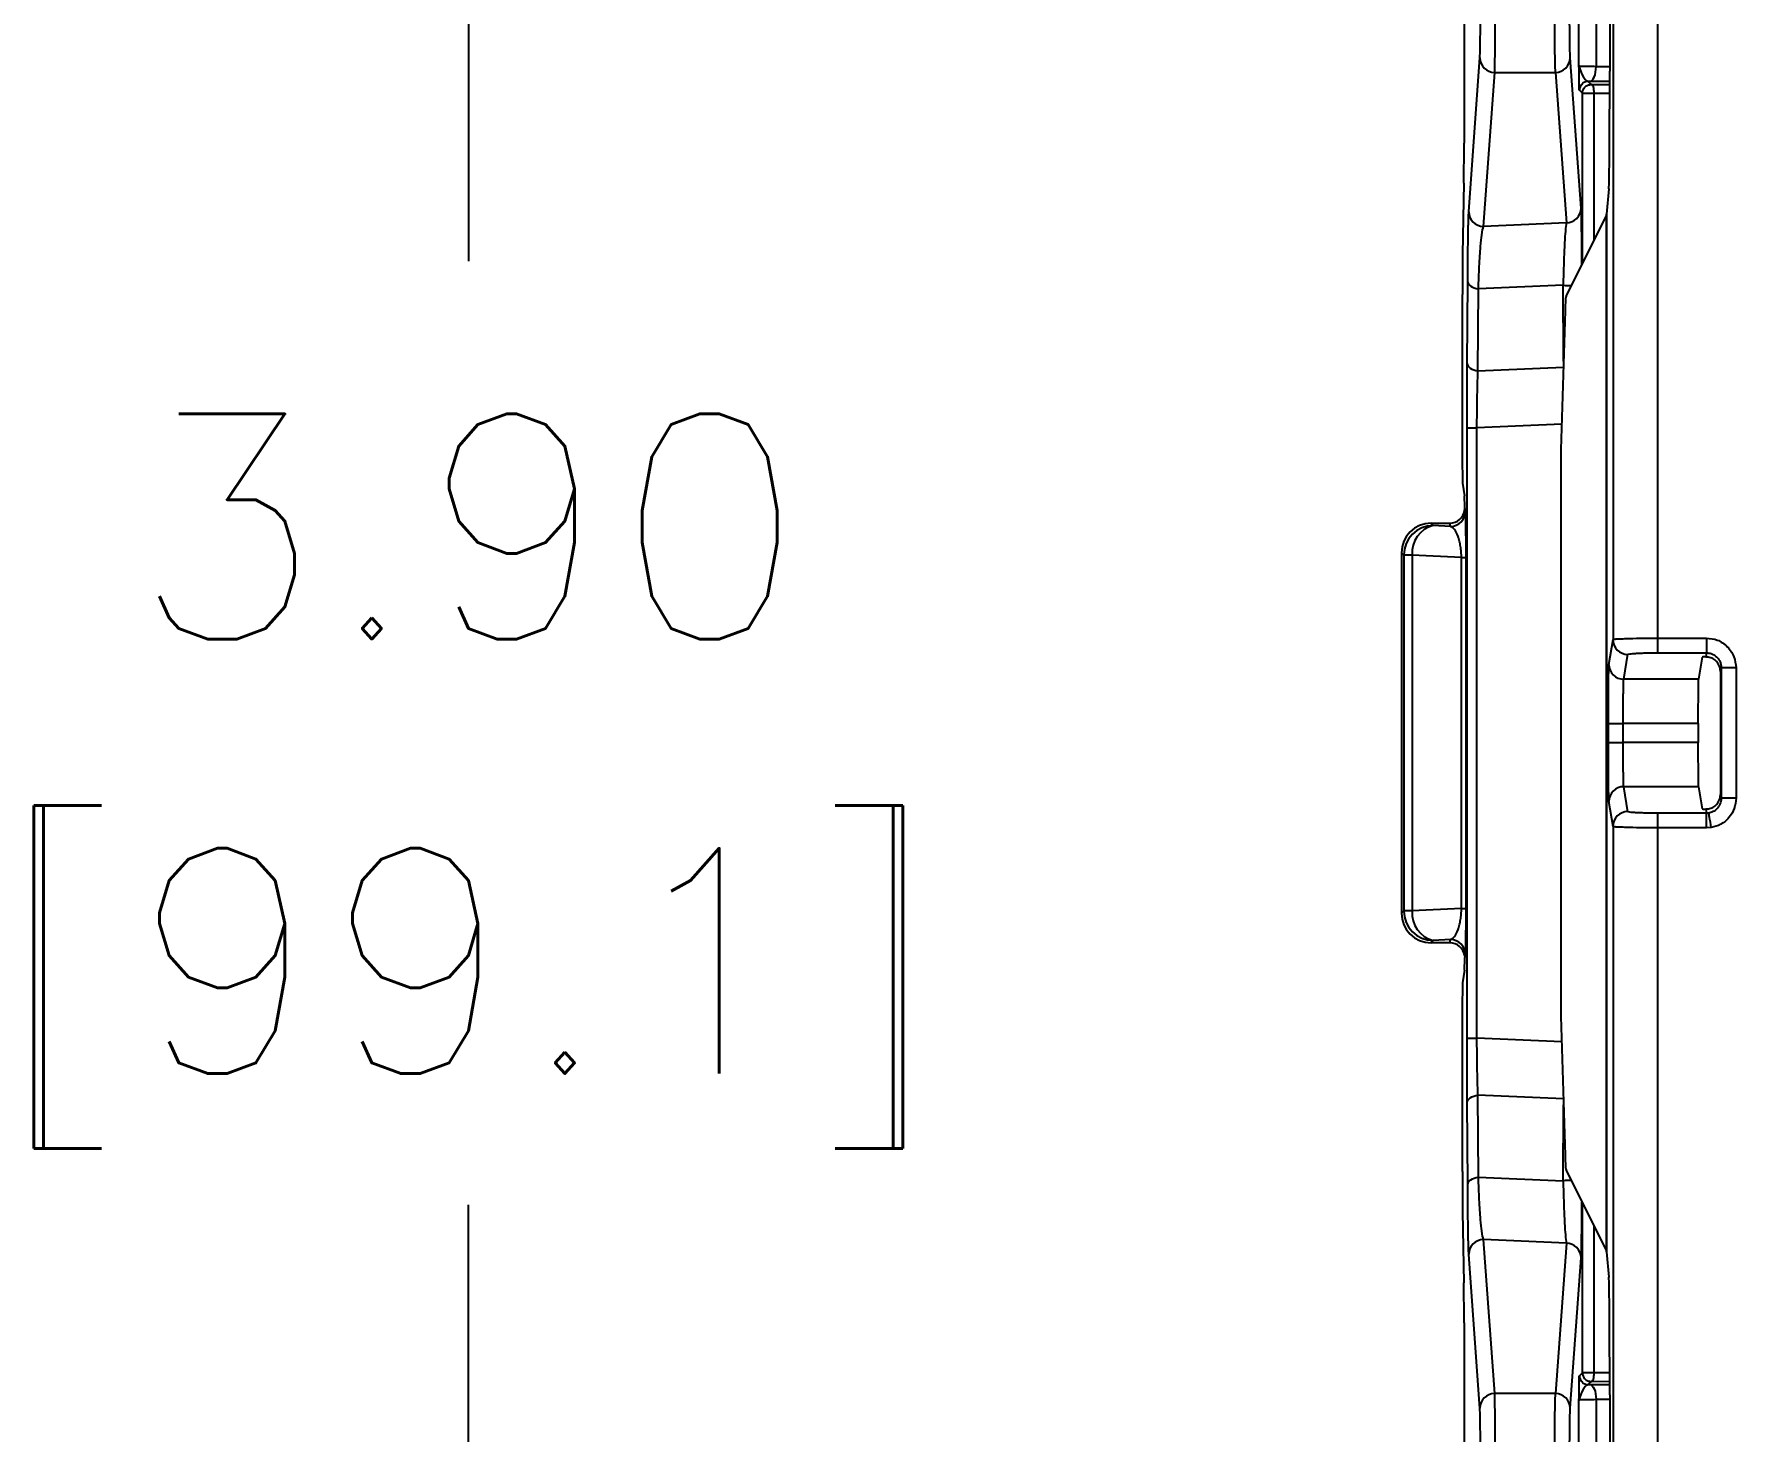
# Model space of a CAD drawing. Header units: inches. Extents: x 897.4 to 914.4, y -8.5 to 2.5.
# Drawn here: x 905.18 to 906.313, y -1.003 to -0.072 of the extents above; entities that cross this region are included whole.
import ezdxf

# ---------------------------------------------------------------- set-up
doc = ezdxf.new("R2010")
doc.units = ezdxf.units.IN
doc.header["$LTSCALE"] = 4
doc.header["$MEASUREMENT"] = 0
doc.layers.get('0').update_dxf_attribs({"linetype": 'CONTINUOUS'})
doc.layers.get('DEFPOINTS').update_dxf_attribs({"linetype": 'CONTINUOUS'})
doc.layers.add('DIMENSIONS', color=140, linetype='CONTINUOUS')
doc.styles.get("Standard").update_dxf_attribs({"font": 'romans.shx'})
doc.dimstyles.get("Standard").update_dxf_attribs({"dimtxt": 0.15, "dimasz": 0.18, "dimexe": 0.0625, "dimexo": 0.125, "dimgap": 0.0625, "dimtad": 0, "dimtih": 1, "dimtoh": 1, "dimzin": 0, "dimdsep": 46, "dimtxsty": 'Standard', "dimcen": 0.09, "dimadec": 0, "dimazin": 0, "dimtfac": 1, "dimtofl": 0, "dimtmove": 0, "dimatfit": 3, "dimfxl": 1, "dimtolj": 1, "dimtzin": 0, "dimarcsym": 0})

# ---------------------------------------------------------------- blocks, each defined once
blk = doc.blocks.new('*D9')
at = {"layer": 'DEFPOINTS', "color": 0}
for p in [(906.3065, 1.413), (905.4688, -2.4882), (906.3065, -2.4882)]:
    blk.add_point(p, dxfattribs=at)
at = {"layer": 'DIMENSIONS', "color": 0, "lineweight": -2}
for p, q in [((906.1815, 1.413), (905.4063, 1.413)), ((905.4688, 1.233), (905.4688, -0.2233)), ((905.4688, -2.3082), (905.4688, -0.8519)), ((906.1815, -2.4882), (905.4063, -2.4882))]:
    blk.add_line(p, q, dxfattribs=at)
at = {"layer": 'DIMENSIONS', "color": 0}
for points in [[(905.4388, 1.233), (905.4988, 1.233), (905.4688, 1.413)], [(905.4388, -2.3082), (905.4988, -2.3082), (905.4688, -2.4882)]]:
    blk.add_solid(points, dxfattribs=at)
at = {"layer": 'DIMENSIONS', "color": 0, "char_height": 0.15, "attachment_point": 5}
for s, insert in [('\\A1;3.90', (905.4688, -0.4001)), ('\\A1;[99.1]', (905.4688, -0.7144))]:
    blk.add_mtext(s, dxfattribs=dict(at, insert=insert))

msp = doc.modelspace()

# ---------------------------------------------------------------- linework, layer by layer
for p, q in [((906.2312, 0.5409), (906.2312, -0.4754)), ((906.2607, 0.5409), (906.2607, -0.4744)), ((906.229, 0.4389), (906.229, -0.0969)), ((906.132, 0.2531), (906.132, -0.1448)), ((906.2085, -0.0936), (906.2085, -0.0564)), ((906.2199, -0.0561), (906.2199, -0.0939)), ((906.1351, -0.1904), (906.1425, -0.0879)), ((906.21, -0.188), (906.2027, -0.0879)), ((906.1449, -0.2002), (906.1524, -0.0977)), ((906.1524, -0.0977), (906.1928, -0.0977)), ((906.1928, -0.0977), (906.2001, -0.1978)), ((906.229, -0.0939), (906.2199, -0.0939)), ((906.2108, -0.1116), (906.2088, -0.1096)), ((906.2108, -0.1116), (906.2187, -0.1116)), ((906.2108, -0.2248), (906.2108, -0.1116)), ((906.2157, -0.1037), (906.2147, -0.1037)), ((906.2147, -0.1037), (906.2167, -0.1057)), ((906.229, -0.1038), (906.2157, -0.1037)), ((906.2167, -0.1057), (906.229, -0.1057)), ((906.2187, -0.2089), (906.2187, -0.1116)), ((906.2187, -0.1116), (906.2289, -0.1116)), ((906.1318, -0.1715), (906.131, -0.2188)), ((906.2283, -0.1752), (906.2269, -0.1922)), ((906.2268, -0.1925), (906.2, -0.2464)), ((906.2268, -0.8827), (906.2268, -0.1925)), ((906.2269, -0.1922), (906.2269, -0.883)), ((906.2001, -0.1978), (906.1449, -0.2002)), ((906.1341, -0.2918), (906.1344, -0.2372)), ((906.1308, -0.2456), (906.1308, -0.3614)), ((906.1412, -0.2965), (906.1415, -0.2419)), ((906.198, -0.2394), (906.1415, -0.2419)), ((906.1982, -0.29), (906.198, -0.2394)), ((906.1992, -0.2564), (906.1965, -0.3489)), ((906.1412, -0.2965), (906.1981, -0.294)), ((906.134, -0.7409), (906.134, -0.3344)), ((906.134, -0.3344), (906.1405, -0.3344)), ((906.197, -0.3319), (906.1405, -0.3344)), ((906.1405, -0.7409), (906.1405, -0.3344)), ((906.1964, -0.3585), (906.1964, -0.7167)), ((906.1309, -0.3713), (906.1323, -0.3796)), ((906.1323, -0.3895), (906.1324, -0.388)), ((906.1324, -0.388), (906.1327, -0.3902)), ((906.1099, -0.3979), (906.1114, -0.3994)), ((906.1099, -0.3979), (906.1225, -0.3979)), ((906.1229, -0.4), (906.1114, -0.3994)), ((906.1229, -0.4), (906.1225, -0.3979)), ((906.0903, -0.4176), (906.0918, -0.4191)), ((906.0903, -0.4176), (906.0903, -0.6576)), ((906.0975, -0.4191), (906.0918, -0.4191)), ((906.0918, -0.4191), (906.0918, -0.6561)), ((906.1302, -0.4208), (906.0975, -0.4191)), ((906.0975, -0.4191), (906.0975, -0.6561)), ((906.1302, -0.6544), (906.1302, -0.4208)), ((906.1302, -0.4208), (906.1331, -0.4208)), ((906.1331, -0.4208), (906.1331, -0.6544)), ((906.2284, -0.492), (906.2312, -0.4754)), ((906.2607, -0.4744), (906.2934, -0.4744)), ((906.2607, -0.4744), (906.2607, -0.4842)), ((906.2934, -0.4744), (906.2934, -0.4842)), ((906.2383, -0.5018), (906.241, -0.4852)), ((906.2607, -0.4842), (906.2934, -0.4842)), ((906.2905, -0.4871), (906.288, -0.5018)), ((906.2934, -0.4842), (906.2929, -0.4869)), ((906.3032, -0.4941), (906.3028, -0.4967)), ((906.3028, -0.4967), (906.3028, -0.5786)), ((906.3032, -0.4941), (906.3032, -0.5811)), ((906.3131, -0.4941), (906.3032, -0.4941)), ((906.3131, -0.4941), (906.3131, -0.5811)), ((906.288, -0.5018), (906.2383, -0.5018)), ((906.2281, -0.5439), (906.2281, -0.5313)), ((906.2281, -0.5313), (906.2379, -0.5313)), ((906.2878, -0.5313), (906.2379, -0.5313)), ((906.2379, -0.5439), (906.2379, -0.5313)), ((906.2878, -0.5313), (906.2878, -0.5439)), ((906.2281, -0.5439), (906.2379, -0.5439)), ((906.2878, -0.5439), (906.2379, -0.5439)), ((906.241, -0.59), (906.2383, -0.5734)), ((906.288, -0.5734), (906.2383, -0.5734)), ((906.288, -0.5734), (906.2905, -0.5881)), ((906.2312, -0.5998), (906.2284, -0.5832)), ((906.2929, -0.5883), (906.2934, -0.591)), ((906.3028, -0.5786), (906.3032, -0.5811)), ((906.3131, -0.5811), (906.3032, -0.5811)), ((906.2312, -0.5998), (906.2312, -1.452)), ((906.2607, -0.591), (906.2607, -0.6008)), ((906.2934, -0.591), (906.2607, -0.591)), ((906.295, -0.5909), (906.2934, -0.591)), ((906.2934, -0.6008), (906.2934, -0.591)), ((906.2966, -0.6006), (906.2934, -0.6008)), ((906.2607, -0.6008), (906.2607, -1.452)), ((906.2934, -0.6008), (906.2607, -0.6008)), ((906.0903, -0.6576), (906.0918, -0.6561)), ((906.0975, -0.6561), (906.0918, -0.6561)), ((906.1302, -0.6544), (906.0975, -0.6561)), ((906.1302, -0.6544), (906.1331, -0.6544)), ((906.1114, -0.6758), (906.1099, -0.6773)), ((906.1225, -0.6773), (906.1099, -0.6773)), ((906.1229, -0.6752), (906.1114, -0.6758)), ((906.1225, -0.6773), (906.1229, -0.6752)), ((906.1323, -0.6857), (906.1324, -0.6872)), ((906.1327, -0.685), (906.1324, -0.6872)), ((906.1323, -0.6956), (906.1309, -0.7039)), ((906.1308, -0.7138), (906.1308, -0.8297)), ((906.1965, -0.7263), (906.1992, -0.8188)), ((906.134, -0.7409), (906.1405, -0.7409)), ((906.197, -0.7433), (906.1405, -0.7409)), ((906.1415, -0.8333), (906.1412, -0.7787)), ((906.1981, -0.7812), (906.1412, -0.7787)), ((906.1344, -0.838), (906.1341, -0.7834)), ((906.198, -0.8358), (906.1982, -0.7852)), ((906.1415, -0.8333), (906.198, -0.8358)), ((906.2, -0.8288), (906.2268, -0.8827)), ((906.131, -0.8564), (906.1318, -0.9037)), ((906.2108, -0.9636), (906.2108, -0.8504)), ((906.2187, -0.9636), (906.2187, -0.8663)), ((906.1524, -0.9775), (906.1449, -0.875)), ((906.2001, -0.8774), (906.1449, -0.875)), ((906.2001, -0.8774), (906.1928, -0.9775)), ((906.2269, -0.883), (906.2283, -0.9)), ((906.1425, -0.9873), (906.1351, -0.8848)), ((906.2027, -0.9873), (906.21, -0.8872)), ((906.132, -0.9304), (906.132, -1.3283)), ((906.2088, -0.9656), (906.2108, -0.9636)), ((906.2187, -0.9636), (906.2108, -0.9636)), ((906.2167, -0.9695), (906.2147, -0.9715)), ((906.2147, -0.9715), (906.2157, -0.9715)), ((906.2157, -0.9715), (906.229, -0.9714)), ((906.229, -0.9696), (906.2167, -0.9695)), ((906.2289, -0.9636), (906.2187, -0.9636)), ((906.1928, -0.9775), (906.1524, -0.9775)), ((906.2085, -1.0188), (906.2085, -0.9816)), ((906.2199, -0.9813), (906.2199, -1.0191)), ((906.2199, -0.9813), (906.229, -0.9813)), ((906.229, -0.9783), (906.229, -1.5141))]:
    msp.add_line(p, q)
at = {"flags": 128}
for points in [[(906.2157, -0.1037), (906.2166, -0.1035), (906.2173, -0.1029), (906.218, -0.102), (906.2187, -0.1008), (906.2192, -0.0993), (906.2196, -0.0976), (906.2198, -0.0958), (906.2199, -0.0939)], [(906.2187, -0.1116), (906.2186, -0.1104), (906.2185, -0.1093), (906.2183, -0.1083), (906.2181, -0.1074), (906.2178, -0.1067), (906.2174, -0.1062), (906.2171, -0.1058), (906.2167, -0.1057)], [(906.1344, -0.2372), (906.1346, -0.238), (906.1349, -0.2387), (906.1356, -0.2394), (906.1364, -0.2401), (906.1375, -0.2407), (906.1387, -0.2412), (906.14, -0.2416), (906.1415, -0.2419)], [(906.1341, -0.2918), (906.1343, -0.2925), (906.1347, -0.2933), (906.1353, -0.294), (906.1361, -0.2947), (906.1372, -0.2953), (906.1384, -0.2958), (906.1398, -0.2962), (906.1412, -0.2965)], [(906.2966, -0.6006), (906.2963, -0.5987), (906.296, -0.597), (906.2957, -0.5953), (906.2955, -0.5939), (906.2953, -0.5927), (906.2951, -0.5918), (906.295, -0.5911), (906.295, -0.5909)], [(906.1341, -0.7834), (906.1343, -0.7827), (906.1347, -0.7819), (906.1353, -0.7812), (906.1361, -0.7805), (906.1372, -0.7799), (906.1384, -0.7794), (906.1398, -0.779), (906.1412, -0.7787)], [(906.1344, -0.838), (906.1346, -0.8373), (906.1349, -0.8365), (906.1356, -0.8358), (906.1364, -0.8351), (906.1375, -0.8345), (906.1387, -0.834), (906.14, -0.8336), (906.1415, -0.8333)], [(906.2157, -0.9715), (906.2166, -0.9717), (906.2173, -0.9723), (906.218, -0.9732), (906.2187, -0.9744), (906.2192, -0.9759), (906.2196, -0.9776), (906.2198, -0.9794), (906.2199, -0.9813)], [(906.2167, -0.9695), (906.2171, -0.9694), (906.2174, -0.9691), (906.2178, -0.9685), (906.2181, -0.9678), (906.2183, -0.9669), (906.2185, -0.9659), (906.2186, -0.9648), (906.2187, -0.9636)]]:
    msp.add_lwpolyline(points, dxfattribs=at)
for centre, radius, start, end in [((906.1523, -0.0879), 0.00982, 180.2731, 270.1313), ((906.1928, -0.0879), 0.00982, 269.8704, 359.7269), ((906.2147, -0.1096), 0.00591, 90.0006, 179.9994), ((906.1449, -0.1904), 0.00982, 180.2746, 270.1316), ((906.2001, -0.188), 0.00982, 269.866, 359.7278), ((906.2007, -0.2202), 0.0194, 262.0026, 278.2846), ((906.1229, -0.3902), 0.00984, 269.9919, 359.9313), ((906.1115, -0.4191), 0.0197, 90.1841, 179.8159), ((906.1158, -0.4173), 0.0184, 103.8074, 185.59), ((906.241, -0.4754), 0.00984, 180.0695, 270.0074), ((906.2383, -0.492), 0.00984, 180.0687, 270.0081), ((906.2383, -0.5832), 0.00984, 89.9919, 179.9313), ((906.241, -0.5998), 0.00984, 89.9926, 179.9305), ((906.1115, -0.6561), 0.0197, 180.1841, 269.8159), ((906.1158, -0.6579), 0.0184, 174.41, 256.1926), ((906.1229, -0.685), 0.00984, 0.0687, 90.0081), ((906.2007, -0.855), 0.0194, 81.7154, 97.9974), ((906.1449, -0.8848), 0.00982, 89.8653, 179.7286), ((906.2001, -0.8872), 0.00982, 0.2722, 90.134), ((906.2147, -0.9656), 0.00591, 180.0051, 269.9949), ((906.1523, -0.9873), 0.00982, 89.8653, 179.7269), ((906.1928, -0.9873), 0.00982, 0.2731, 90.133)]:
    msp.add_arc(centre, radius, start, end)
for centre, major_axis, ratio, start_param, end_param in [((906.2283, -0.0969), (0, 0.0787), 0.008727, 3.246312, 4.712389), ((906.1317, -0.1448), (0, 0.0295), 0.008727, 3.577925, 4.712389), ((906.158, -0.1921), (0.0689, 0), 0.105104, 6.230825, 6.274459), ((906.1311, -0.2456), (0, 0.0295), 0.008727, 0.436332, 1.570796), ((906.2001, -0.266), (0, 0.0197), 0.052408, 0.10472, 1.064651), ((906.1974, -0.3585), (0, 0.0197), 0.052408, 1.064651, 1.570796), ((906.1309, -0.3614), (0, 0.00984), 0.008727, 1.570796, 3.089233), ((906.1323, -0.3895), (0, 0.00984), 0.00873, 4.860905, 6.230809), ((906.1225, -0.388), (0.00336, 0.00927), 0.997866, 3.490948, 4.913506), ((906.11, -0.4176), (-0.0045, 0.0192), 0.997962, 6.053705, 7.621762), ((906.2964, -0.4871), (0.00591, 0), 0.052408, 2.188907, 3.132866), ((906.2929, -0.4967), (-0.00162, -0.00972), 0.998592, 1.736029, 2.952271), ((906.288, -0.5313), (0, 0.0295), 0.008727, 0.05236, 1.570796), ((906.288, -0.5439), (0, 0.0295), 0.008727, 1.570796, 3.089233), ((906.2964, -0.5881), (0.00591, 0), 0.052408, 3.150319, 4.094278), ((906.2929, -0.5785), (0.00162, -0.00972), 0.998592, 0.189322, 1.405563), ((906.11, -0.6576), (0.0045, 0.0192), 0.997962, 1.803016, 3.371073), ((906.1225, -0.6872), (-0.00336, 0.00927), 0.997866, 4.511272, 5.93383), ((906.1323, -0.6857), (0, 0.00984), 0.00873, 3.193969, 4.563873), ((906.1309, -0.7138), (0, 0.00984), 0.008727, 0.05236, 1.570796), ((906.1974, -0.7167), (0, 0.0197), 0.052408, 1.570796, 2.076942), ((906.2001, -0.8093), (0, 0.0197), 0.052408, 2.076942, 3.036873), ((906.1311, -0.8297), (0, 0.0295), 0.008727, 1.570796, 2.70526), ((906.158, -0.8831), (0.0689, 0), 0.105104, 0.008727, 0.05236), ((906.1317, -0.9304), (0, 0.0295), 0.008727, 4.712389, 5.846853), ((906.2283, -0.9783), (0, 0.0787), 0.008727, 4.712389, 6.178466)]:
    msp.add_ellipse(centre, major_axis=major_axis, ratio=ratio, start_param=start_param, end_param=end_param)
for points, knots in [([(906.1425, -0.0879), (906.1426, -0.0861), (906.1427, -0.0825), (906.1429, -0.0662), (906.143, -0.0442), (906.143, -0.0276), (906.1431, -0.0195)], [0, 0, 0, 0, 0.241588, 0.500005, 0.758416, 1, 1, 1, 1]), ([(906.1524, -0.0977), (906.1524, -0.0966), (906.1525, -0.0946), (906.1526, -0.0854), (906.1528, -0.0687), (906.1529, -0.0443), (906.1529, -0.0274), (906.1529, -0.0195)], [0, 0, 0, 0, 0.149673, 0.292398, 0.55578, 0.79168, 1, 1, 1, 1]), ([(906.1928, -0.0977), (906.1928, -0.0966), (906.1927, -0.0946), (906.1925, -0.0854), (906.1924, -0.0687), (906.1923, -0.0443), (906.1923, -0.0274), (906.1923, -0.0195)], [0, 0, 0, 0, 0.149673, 0.292398, 0.55578, 0.79168, 1, 1, 1, 1]), ([(906.2027, -0.0879), (906.2026, -0.0861), (906.2024, -0.0825), (906.2023, -0.0662), (906.2021, -0.0442), (906.2021, -0.0276), (906.2021, -0.0195)], [0, 0, 0, 0, 0.241588, 0.500005, 0.758416, 1, 1, 1, 1]), ([(906.2088, -0.1096), (906.2087, -0.1093), (906.2087, -0.1087), (906.2086, -0.1033), (906.2086, -0.0975), (906.2085, -0.0936)], [0, 0, 0, 0, 0.23595, 0.499044, 1, 1, 1, 1]), ([(906.2085, -0.0936), (906.2092, -0.096), (906.2102, -0.0993), (906.2131, -0.103), (906.2142, -0.1035), (906.2147, -0.1037)], [0, 0, 0, 0, 0.5563076, 0.7918912, 1, 1, 1, 1]), ([(906.2199, -0.0939), (906.2183, -0.0938), (906.2151, -0.0938), (906.2115, -0.0937), (906.209, -0.0937), (906.2087, -0.0936), (906.2085, -0.0936)], [0, 0, 0, 0, 0.249997, 0.499995, 0.749999, 1, 1, 1, 1]), ([(906.2108, -0.1116), (906.2108, -0.1108), (906.211, -0.1093), (906.2124, -0.1073), (906.2143, -0.106), (906.2159, -0.1058), (906.2167, -0.1057)], [0, 0, 0, 0, 0.250005, 0.499972, 0.750001, 1, 1, 1, 1]), ([(906.1344, -0.2372), (906.1345, -0.2312), (906.1345, -0.2189), (906.1347, -0.2049), (906.1349, -0.1945), (906.135, -0.1918), (906.1351, -0.1904)], [0, 0, 0, 0, 0.241537, 0.494083, 0.749846, 1, 1, 1, 1]), ([(906.2105, -0.2253), (906.2105, -0.2226), (906.2104, -0.2138), (906.2103, -0.2025), (906.2101, -0.1921), (906.21, -0.1894), (906.21, -0.188)], [0, 0, 0, 0, 0.125934, 0.417291, 0.71199, 1, 1, 1, 1]), ([(906.1415, -0.2419), (906.1417, -0.2367), (906.1421, -0.2258), (906.1429, -0.2139), (906.1439, -0.2043), (906.1445, -0.2017), (906.1449, -0.2002)], [0, 0, 0, 0, 0.2328716, 0.4927299, 0.7044681, 1, 1, 1, 1]), ([(906.2001, -0.1978), (906.1999, -0.1993), (906.1995, -0.2019), (906.1989, -0.2115), (906.1984, -0.2233), (906.1981, -0.2343), (906.198, -0.2394)], [0, 0, 0, 0, 0.296061, 0.506544, 0.766691, 1, 1, 1, 1]), ([(906.134, -0.3344), (906.1341, -0.3269), (906.1341, -0.312), (906.1341, -0.2985), (906.1341, -0.2918)], [0, 0, 0, 0, 0.497178, 1, 1, 1, 1]), ([(906.1405, -0.3344), (906.1406, -0.3278), (906.1407, -0.3145), (906.141, -0.3026), (906.1412, -0.2965)], [0, 0, 0, 0, 0.48871, 1, 1, 1, 1]), ([(906.1327, -0.3902), (906.1328, -0.3908), (906.1329, -0.3921), (906.133, -0.3979), (906.133, -0.4044), (906.1331, -0.4097), (906.1331, -0.4152), (906.1331, -0.4189), (906.1331, -0.4208)], [0, 0, 0, 0, 0.276288, 0.553742, 0.680305, 0.798378, 0.901061, 1, 1, 1, 1]), ([(906.1302, -0.4208), (906.1302, -0.4196), (906.1301, -0.417), (906.1296, -0.4132), (906.1289, -0.4097), (906.1276, -0.4053), (906.1255, -0.4014), (906.1238, -0.4005), (906.1229, -0.4)], [0, 0, 0, 0, 0.084004, 0.177985, 0.286467, 0.412416, 0.702382, 1, 1, 1, 1]), ([(906.2312, -0.4754), (906.2314, -0.4753), (906.2317, -0.4751), (906.2342, -0.4749), (906.2378, -0.4748), (906.2433, -0.4746), (906.251, -0.4744), (906.2577, -0.4744), (906.2607, -0.4744)], [0, 0, 0, 0, 0.154621, 0.300842, 0.438661, 0.56807, 0.800686, 1, 1, 1, 1]), ([(906.2934, -0.4744), (906.2959, -0.4746), (906.2997, -0.475), (906.3042, -0.4775), (906.3074, -0.48), (906.3099, -0.4832), (906.3124, -0.4877), (906.3128, -0.4916), (906.3131, -0.4941)], [0, 0, 0, 0, 0.239319, 0.368033, 0.499785, 0.628565, 0.760385, 1, 1, 1, 1]), ([(906.241, -0.4852), (906.2413, -0.4851), (906.2418, -0.4849), (906.2442, -0.4847), (906.2467, -0.4845), (906.2499, -0.4844), (906.2544, -0.4842), (906.2583, -0.4842), (906.2607, -0.4842)], [0, 0, 0, 0, 0.239716, 0.368483, 0.500217, 0.62892, 0.760587, 1, 1, 1, 1]), ([(906.2929, -0.4869), (906.2934, -0.4869), (906.2944, -0.4869), (906.2957, -0.4872), (906.2963, -0.4874), (906.2964, -0.4874)], [0, 0, 0, 0, 0.466827, 0.934187, 1, 1, 1, 1]), ([(906.2934, -0.4842), (906.2945, -0.4843), (906.2968, -0.4845), (906.2994, -0.4861), (906.3012, -0.488), (906.3023, -0.4898), (906.3031, -0.4918), (906.3032, -0.4933), (906.3032, -0.4941)], [0, 0, 0, 0, 0.212684, 0.449619, 0.577879, 0.712351, 0.853057, 1, 1, 1, 1]), ([(906.2281, -0.5313), (906.2281, -0.5265), (906.2281, -0.5166), (906.2282, -0.5036), (906.2283, -0.4944), (906.2284, -0.4928), (906.2284, -0.492)], [0, 0, 0, 0, 0.240767, 0.499993, 0.759223, 1, 1, 1, 1]), ([(906.2379, -0.5313), (906.2379, -0.5283), (906.238, -0.5218), (906.238, -0.5141), (906.2381, -0.5087), (906.2381, -0.5052), (906.2382, -0.5026), (906.2382, -0.5021), (906.2383, -0.5018)], [0, 0, 0, 0, 0.202963, 0.436832, 0.565935, 0.702834, 0.847524, 1, 1, 1, 1]), ([(906.2284, -0.5832), (906.2284, -0.5824), (906.2283, -0.5808), (906.2282, -0.5716), (906.2281, -0.5586), (906.2281, -0.5487), (906.2281, -0.5439)], [0, 0, 0, 0, 0.2407771, 0.5000067, 0.7592333, 1, 1, 1, 1]), ([(906.2383, -0.5734), (906.2382, -0.5731), (906.2382, -0.5726), (906.2381, -0.57), (906.2381, -0.5665), (906.238, -0.5611), (906.238, -0.5534), (906.2379, -0.5469), (906.2379, -0.5439)], [0, 0, 0, 0, 0.152476, 0.297166, 0.434065, 0.563168, 0.797037, 1, 1, 1, 1]), ([(906.2964, -0.5878), (906.2958, -0.588), (906.2947, -0.5883), (906.2935, -0.5884), (906.293, -0.5883), (906.2929, -0.5883)], [0, 0, 0, 0, 0.465966, 0.932301, 1, 1, 1, 1]), ([(906.3032, -0.5811), (906.3032, -0.5818), (906.3031, -0.5832), (906.3023, -0.5856), (906.3006, -0.5881), (906.298, -0.5901), (906.2959, -0.5906), (906.295, -0.5909)], [0, 0, 0, 0, 0.1481334, 0.2897358, 0.5522043, 0.7889347, 1, 1, 1, 1]), ([(906.3131, -0.5811), (906.3128, -0.5834), (906.3124, -0.5881), (906.3086, -0.5942), (906.3033, -0.5988), (906.2988, -0.6), (906.2966, -0.6006)], [0, 0, 0, 0, 0.249475, 0.500413, 0.758113, 1, 1, 1, 1]), ([(906.2607, -0.6008), (906.2577, -0.6008), (906.251, -0.6008), (906.2433, -0.6006), (906.2378, -0.6004), (906.2342, -0.6003), (906.2317, -0.6001), (906.2314, -0.5999), (906.2312, -0.5998)], [0, 0, 0, 0, 0.199314, 0.43193, 0.561339, 0.699158, 0.845379, 1, 1, 1, 1]), ([(906.2607, -0.591), (906.2583, -0.591), (906.2545, -0.591), (906.2499, -0.5908), (906.2468, -0.5907), (906.2442, -0.5906), (906.2418, -0.5903), (906.2413, -0.5901), (906.241, -0.59)], [0, 0, 0, 0, 0.239413, 0.368076, 0.49978, 0.628516, 0.760284, 1, 1, 1, 1]), ([(906.1229, -0.6752), (906.1238, -0.6747), (906.1255, -0.6738), (906.1276, -0.6699), (906.1289, -0.6655), (906.1296, -0.662), (906.1301, -0.6583), (906.1302, -0.6557), (906.1302, -0.6544)], [0, 0, 0, 0, 0.297617, 0.587582, 0.713526, 0.822001, 0.91599, 1, 1, 1, 1]), ([(906.1331, -0.6544), (906.1331, -0.6563), (906.1331, -0.66), (906.1331, -0.6655), (906.133, -0.6708), (906.133, -0.6773), (906.1329, -0.6831), (906.1328, -0.6844), (906.1327, -0.685)], [0, 0, 0, 0, 0.098767, 0.201613, 0.31931, 0.446252, 0.72371, 1, 1, 1, 1]), ([(906.1341, -0.7834), (906.1341, -0.7767), (906.1341, -0.7632), (906.1341, -0.7483), (906.134, -0.7409)], [0, 0, 0, 0, 0.502822, 1, 1, 1, 1]), ([(906.1412, -0.7787), (906.141, -0.7726), (906.1407, -0.7607), (906.1406, -0.7474), (906.1405, -0.7409)], [0, 0, 0, 0, 0.51129, 1, 1, 1, 1]), ([(906.1351, -0.8848), (906.135, -0.8834), (906.1349, -0.8807), (906.1347, -0.8703), (906.1345, -0.8563), (906.1345, -0.844), (906.1344, -0.838)], [0, 0, 0, 0, 0.250155, 0.505918, 0.758463, 1, 1, 1, 1]), ([(906.1449, -0.875), (906.1445, -0.8735), (906.1439, -0.8709), (906.1429, -0.8613), (906.1421, -0.8494), (906.1417, -0.8385), (906.1415, -0.8333)], [0, 0, 0, 0, 0.295516, 0.507269, 0.767122, 1, 1, 1, 1]), ([(906.198, -0.8358), (906.1981, -0.841), (906.1984, -0.8519), (906.1989, -0.8637), (906.1995, -0.8733), (906.1999, -0.8759), (906.2001, -0.8774)], [0, 0, 0, 0, 0.233302, 0.493459, 0.703923, 1, 1, 1, 1]), ([(906.21, -0.8872), (906.21, -0.8858), (906.2101, -0.8831), (906.2103, -0.8727), (906.2104, -0.8614), (906.2105, -0.8526), (906.2105, -0.85)], [0, 0, 0, 0, 0.288009, 0.582706, 0.874066, 1, 1, 1, 1]), ([(906.2085, -0.9816), (906.2086, -0.9777), (906.2086, -0.9719), (906.2087, -0.9665), (906.2087, -0.9659), (906.2088, -0.9656)], [0, 0, 0, 0, 0.500915, 0.762887, 1, 1, 1, 1]), ([(906.2147, -0.9715), (906.2142, -0.9717), (906.2131, -0.9722), (906.2102, -0.9759), (906.2092, -0.9793), (906.2085, -0.9816)], [0, 0, 0, 0, 0.208107, 0.443687, 1, 1, 1, 1]), ([(906.2108, -0.9636), (906.2108, -0.9644), (906.211, -0.9659), (906.2124, -0.9679), (906.2143, -0.9692), (906.2159, -0.9694), (906.2167, -0.9695)], [0, 0, 0, 0, 0.2500059, 0.5, 0.7499941, 1, 1, 1, 1]), ([(906.1529, -1.0557), (906.1529, -1.0478), (906.1529, -1.0309), (906.1528, -1.0065), (906.1526, -0.9898), (906.1525, -0.9806), (906.1524, -0.9786), (906.1524, -0.9775)], [0, 0, 0, 0, 0.2083179, 0.4442167, 0.7076004, 0.8503271, 1, 1, 1, 1]), ([(906.1923, -1.0557), (906.1923, -1.0478), (906.1923, -1.0309), (906.1924, -1.0065), (906.1925, -0.9898), (906.1927, -0.9806), (906.1928, -0.9786), (906.1928, -0.9775)], [0, 0, 0, 0, 0.208318, 0.444217, 0.7076, 0.850327, 1, 1, 1, 1]), ([(906.2085, -0.9816), (906.2087, -0.9816), (906.209, -0.9815), (906.2115, -0.9815), (906.2151, -0.9814), (906.2183, -0.9814), (906.2199, -0.9813)], [0, 0, 0, 0, 0.250001, 0.500005, 0.750003, 1, 1, 1, 1]), ([(906.1431, -1.0557), (906.143, -1.0476), (906.143, -1.031), (906.1429, -1.009), (906.1427, -0.9928), (906.1426, -0.9891), (906.1425, -0.9873)], [0, 0, 0, 0, 0.241582, 0.499995, 0.758411, 1, 1, 1, 1]), ([(906.2021, -1.0557), (906.2021, -1.0476), (906.2021, -1.031), (906.2023, -1.009), (906.2024, -0.9928), (906.2026, -0.9891), (906.2027, -0.9873)], [0, 0, 0, 0, 0.241582, 0.499995, 0.758411, 1, 1, 1, 1])]:
    msp.add_open_spline(points, degree=3, knots=knots)

# ---------------------------------------------------------------- dimensions: what is measured, and where the dimension line sits
at = {"layer": 'DIMENSIONS'}
dim = msp.add_linear_dim(base=(905.4688, -2.4882), p1=(906.3065, 1.413), p2=(906.3065, -2.4882), angle=90, dimstyle='Standard', override={"dimpost": '\\X'}, dxfattribs=at)
dim.commit()
dim.dimension.update_dxf_attribs({"geometry": '*D9', "text_midpoint": (905.4688, -0.5376)})

doc.saveas('drawing.dxf')
